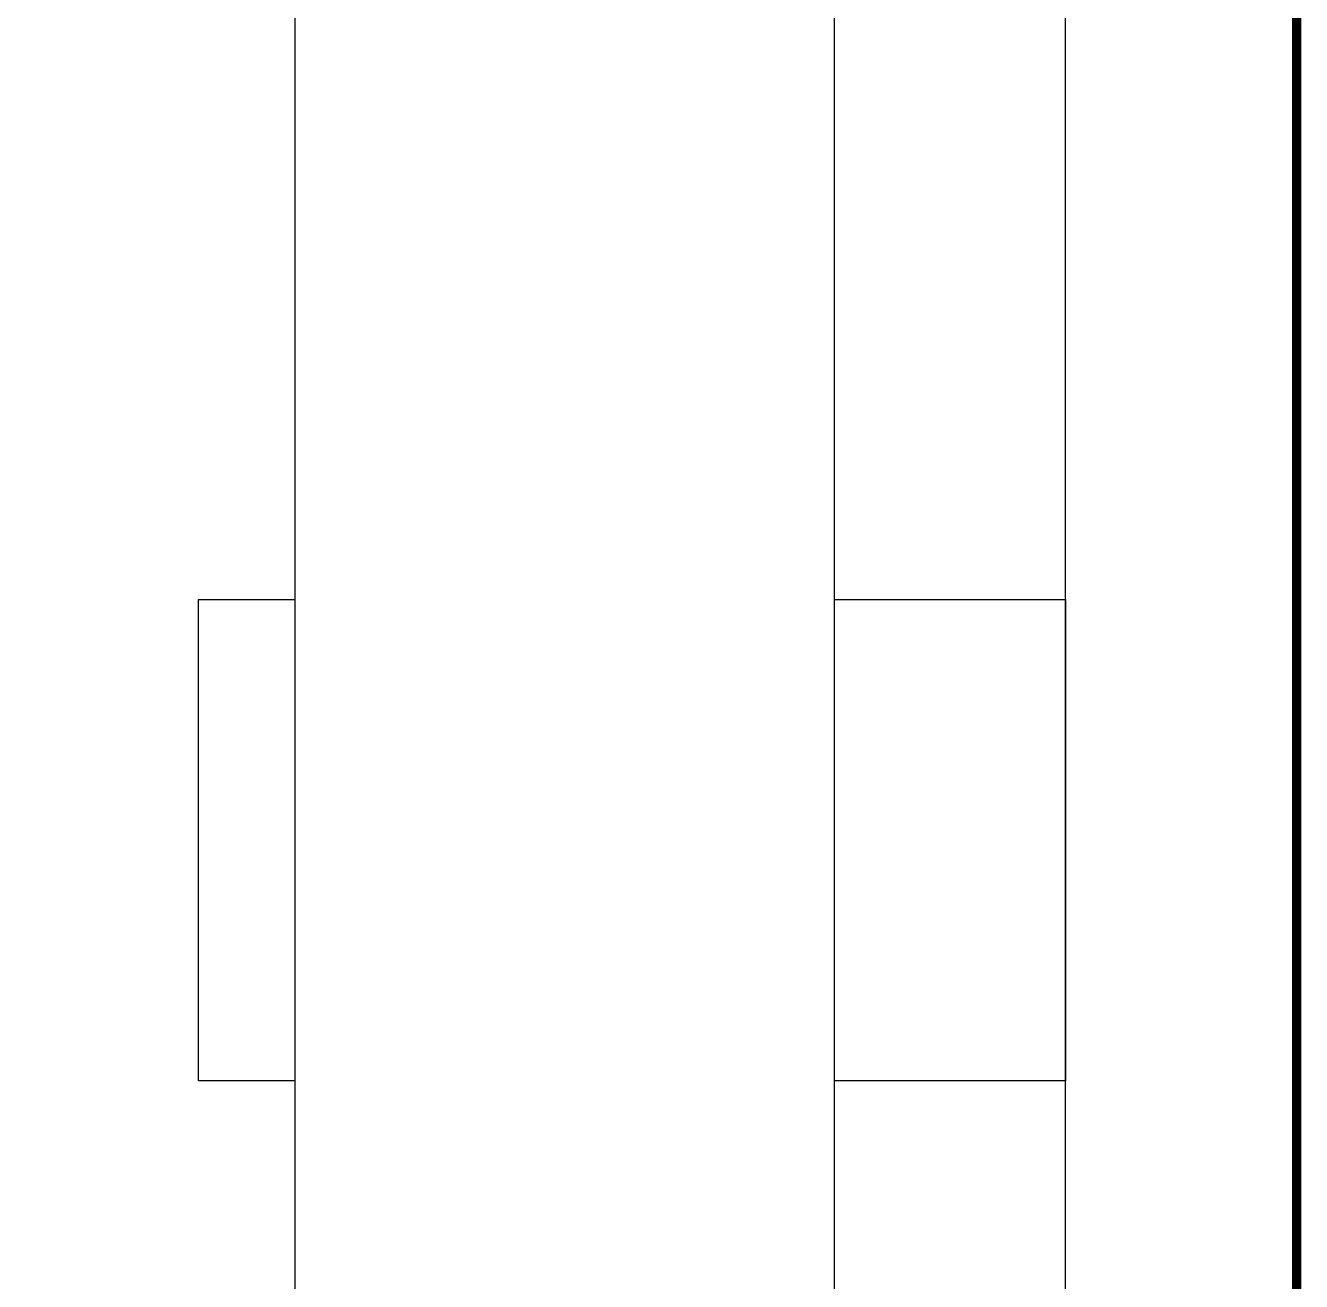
# Model space of a CAD drawing. Header units: inches. Extents: x -26985 to 86262, y -10753 to 149570.
# Drawn here: x -4528 to -3866, y 50653 to 51305 of the extents above; entities that cross this region are included whole.
import ezdxf

# ---------------------------------------------------------------- set-up
doc = ezdxf.new("R2010")
doc.units = ezdxf.units.IN
doc.header["$MEASUREMENT"] = 0
doc.layers.add('JYKC', color=4, linetype='Continuous')
doc.layers.add('JYKC-YM', color=4, linetype='Continuous')

# ---------------------------------------------------------------- blocks, each defined once
blk = doc.blocks.new('JYDSB-3115-P')
at = {"layer": 'JYKC', "color": 132}
for p, q in [((0, 440), (3115, 440)), ((0, 160), (3115, 160))]:
    blk.add_line(p, q, dxfattribs=at)
at = {"layer": 'JYKC', "color": 7, "linetype": 'Continuous', "lineweight": -3}
for points in [[(950, 440), (950, 560), (1200, 560), (1200, 440)], [(1200, 160), (1200, 110), (950, 110), (950, 160)]]:
    blk.add_lwpolyline(points, dxfattribs=at)
blk = doc.blocks.new('2135136')
at = {"layer": 'JYKC-YM', "color": 7, "linetype": 'Continuous', "lineweight": -3}
for p, q in [((46903.39, -3225.83), (43598.39, -3225.83)), ((46753.39, -3345.83), (43718.39, -3345.83))]:
    blk.add_line(p, q, dxfattribs=at)
at = {"layer": 'JYKC-YM', "color": 2, "linetype": 'Continuous', "lineweight": -3, "const_width": 5}
blk.add_lwpolyline([(43598.39, -3225.83), (46953.39, -3225.83), (46953.39, -6435.83)], dxfattribs=at)
at = {"layer": 'JYKC-YM', "color": 7, "linetype": 'Continuous', "lineweight": -3}
blk.add_blockref('JYDSB-3115-P', (43718.39, -3905.83), dxfattribs=at)

msp = doc.modelspace()

# ---------------------------------------------------------------- block references
at = {"layer": 'JYKC', "color": 0, "linetype": 'Continuous', "lineweight": -3, "rotation": 270}
msp.add_blockref('2135136', (-642.72, 95675.3), dxfattribs=at)

doc.saveas('drawing.dxf')
